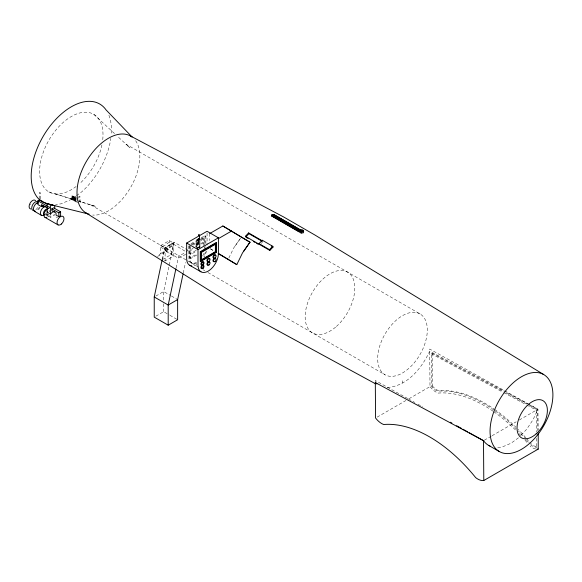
<?xml version="1.0" encoding="UTF-8"?>
<svg xmlns="http://www.w3.org/2000/svg" width="582" height="582" viewBox="0 0 582 582"><rect width="100%" height="100%" fill="white"/><g stroke="black" fill="none" stroke-linecap="round" stroke-linejoin="round"><path stroke-width="0.44" stroke-dasharray="2.91 2.18" d="M47.091 212.095L47.098 215.289L50.59 217.304L54.744 214.903L52.649 213.696M39.474 198.84C38.121 190.51 41.606 190.467 40.26 198.833M40.253 192.904L39.489 192.904M162.225 259.346L164.706 247.663L173.625 243.08L171.203 254.458A136.894 79.036 0 0 1 162.567 259.448L165.106 260.911L173.742 255.927L173.742 243.145L169.326 240.592L160.69 245.582L160.69 253.49L157.489 256.517L166.125 251.526L169.326 248.499L169.326 240.592M162.567 259.448L164.99 248.063L174.142 242.214L188.11 250.282L187.76 251.919M174.142 242.214L163.673 291.531L163.673 300.29M176.091 267.902L178.674 255.724L183.388 253.701L185.411 252.232M183.265 273.074L185.52 262.467M504.747 390.798L537.928 409.248L533.061 419.702L526.637 429.29L520.854 435.467M228.842 258.015L233.797 247.852L240.752 237.878L233.869 247.75M261.289 243.422L262.373 242.294M387.321 387.496C407.378 386.164 421.79 368.108 429.734 351.142L527.583 403.697M73.026 197.691L73.543 196.905L73.026 197.691L71.761 196.963L71.761 195.981L72.277 195.683L75.769 197.698L75.769 198.186L75.253 198.484L73.026 197.203M75.842 196.149L71.31 199.451L60.928 203.867L55.646 204.391M76.504 195.668L81.698 191.878A56.738 32.759 -60 0 0 110.82 138.37M78.003 198.186L79.996 196.738L79.996 201.379A1.404 0.815 -60 0 0 79.254 200.695M518.46 437.824L511.003 443.258L502.877 446.721A44.421 26.117 -60.9 0 1 496.832 447.507M186.087 251.744L188.11 250.282M185.651 254.145L182.864 256.16L178.157 258.175L164.277 249.714L168.984 247.706L173.705 244.287L185.272 251.329M50.132 207.607L48.386 208.611L48.386 206.821L50.132 205.817M71.761 195.981L75.253 197.996L75.769 197.698M47.098 215.289L48.481 214.489M76.504 199.364L74.518 200.514L74.518 197.116L76.606 197.756M160.69 245.582L165.106 248.136L173.742 243.145M160.69 253.49L169.326 248.499M191.034 243.691L195.698 240.999M201.132 237.856L205.017 235.615L205.89 236.117L205.89 243.145M191.129 244.644L195.792 241.952M200.448 239.26L205.89 236.117M192.206 244.549L196.083 242.308M200.739 239.624L203.838 237.827L204.711 238.329L204.711 244.782M193.078 245.051L195.407 243.705M200.834 240.57L204.711 238.329M194.534 247.234L189.877 249.925L190.75 250.427L193.85 248.638M195.305 246.79L199.961 244.098M200.739 243.654L203.838 241.857L204.711 242.367L200.834 244.6M196.083 250.369L189.877 253.956L190.75 254.458L196.956 250.871M189.877 245.888L189.877 257.986L196.862 253.956M189.877 257.986L190.75 258.488L196.956 254.909M155.809 296.071L163.673 291.531L170.65 295.561M155.809 316.222L163.673 311.683L169.1 314.818M493.878 410.012A133.089 76.839 60 0 0 446.067 391.097L437.213 390.98A14.033 8.097 60 0 1 431.866 386.892L431.269 353.703L432.142 353.201L503.059 391.286M377.121 417.134L405.894 400.525M409.001 398.728L429.989 386.608L429.705 349.069L503.961 390.362M432.142 353.201L432.368 385.975L431.32 386.259M484.282 440.225L491.281 436.18M492.059 435.736L516.161 421.819M519.268 420.022L537.928 409.248L538.219 430.243M526.892 405.057L536.451 410.194L537.324 409.692L537.586 430.658M530.588 444.815L530.995 445.121A14.033 8.097 60 0 0 536.342 447.216L536.888 447.209M78.599 196.309L79.996 196.738M77.173 200.703L96.015 206.537L79.625 201.452M48.903 191.936L76.315 200.434M55.465 193.966L76.169 200.383M528.383 404.126L537.928 409.248M506.245 393.003L528.558 404.985M529.358 405.414L537.324 409.692M431.269 353.703L502.986 392.224M503.779 392.646L526.092 404.636M407.669 398.503L375.281 380.49L375.303 381.872M408.462 398.939L414.777 402.453M417.941 404.214L422.678 406.847M420.044 313.931A35.102 20.268 -60 0 0 378.518 350.757A35.102 20.268 -60 0 0 408.913 368.304A35.102 20.268 -60 0 0 420.044 313.931L125.974 144.154L129.917 147.813L117.324 136.159M210.408 248.812L214.045 250.915M191.107 262.744L191.98 263.246M90.872 204.951L186.727 260.292M187.513 260.743L198.513 267.094M203.227 269.815L204.799 270.725M207.941 272.536L384.942 374.728M73.543 196.905L75.769 198.186M72.721 196.701L74.467 197.713A1.404 0.815 -60 0 1 74.023 199.888A1.404 0.815 -60 0 1 72.801 199.19A1.404 0.815 -60 0 1 74.467 197.713M75.34 198.215A1.404 0.815 -60 0 1 74.896 200.397A1.404 0.815 -60 0 1 73.674 199.691A1.404 0.815 -60 0 1 75.34 198.215L76.213 198.717M79.705 200.732L80.578 201.241M73.543 197.4L72.277 196.665L71.761 196.963A1.404 0.815 -60 0 0 71.2 199.051A1.404 0.815 -60 0 0 72.83 198.113A1.404 0.815 -60 0 0 72.277 196.665L72.277 195.683M72.495 197.087A0.96 0.553 -60 0 1 72.197 198.578A0.96 0.553 -60 0 1 71.36 198.098A0.96 0.553 -60 0 1 72.495 197.087L75.114 198.6A0.96 0.553 -60 0 1 74.809 200.092A0.96 0.553 -60 0 1 73.979 199.611A0.96 0.553 -60 0 1 75.114 198.6M166.125 251.526L173.742 255.927M71.535 198.753L74.154 200.266M78.003 202.529L74.518 200.514A1.404 0.815 -60 0 1 75.253 198.979A1.404 0.815 -60 0 1 76.373 198.862M71.317 199.139L73.063 200.15M73.936 200.652L76.926 202.376M47.804 206.261L49.361 207.156M48.386 206.821L49.783 207.629M56.025 216.933L57.443 217.755M171.428 296.005L177.634 299.592M169.879 315.269L177.634 319.751M210.444 248.863L214.278 251.191M93.724 114.312L114.785 133.802M432.368 385.975L432.739 386.39A14.033 8.097 60 0 0 438.086 390.478L446.94 390.587A133.089 76.839 60 0 1 494.002 408.986M525.83 437.78L523.014 434.507A133.089 76.839 60 0 0 518.184 429.436M526.39 438.428L531.868 444.619A14.033 8.097 60 0 0 536.655 446.663M526.077 439.592L522.141 435.016A133.089 76.839 60 0 0 518.526 431.189M526.645 440.239L528.332 442.204M536.451 410.194L536.713 432.055M536.713 438.304L536.713 447.223M402.78 380.781L402.78 383.08M209.68 233.586L209.68 240.555M207.061 233.004L207.061 245.146M205.017 235.615L205.017 244.396M205.017 245.277L205.017 247.91M204.711 247.205L204.711 249.62M203.838 237.827L203.838 245.888M190.75 246.397L190.75 258.488M189.572 245.539L189.87 260.249A11.509 6.649 -60 0 0 197.022 263.049M188.699 245.917L188.997 259.747A11.509 6.649 -60 0 0 196.862 262.176M165.106 248.136L165.106 260.911M163.673 303.797L163.673 311.683M75.253 197.996L75.253 198.484M50.59 215.704L50.59 217.304M135.635 140.706A44.436 25.652 -60 0 1 130.644 187.382A44.436 25.652 -60 0 1 92.713 215.042M39.256 207.243A3.754 2.168 -60 0 1 35.626 210.458M49.172 215.566A4.94 2.852 -60 0 1 47.426 217.115M47.426 209.047A4.94 2.852 -60 0 1 49.172 208.582M47.309 213.921A3.048 1.761 -60 0 0 47.091 214.649L45.345 213.638A3.048 1.761 -60 0 0 46.116 215.813A3.048 1.761 -60 0 0 48.51 214.613M49.172 211.601A3.048 1.761 -60 0 1 49.732 211.361M79.378 201.75A1.404 0.815 -60 0 1 80.789 201.488A1.404 0.815 -60 0 1 80.127 203.416M37.677 207.454A4.94 2.852 -60 0 1 35.211 210.058M39.976 207.301A4.94 2.852 -60 0 1 36.957 211.062M46.764 213.609A3.048 1.761 -60 0 1 45.127 214.802M48.953 210.437A3.048 1.761 -60 0 1 49.514 211.237M492.983 411.139A130.957 75.609 60 0 0 438.086 393.09A16.158 9.334 60 0 1 429.989 386.608M493.718 411.656A130.957 75.609 60 0 1 515.572 430.054M519.166 433.728A130.957 75.609 60 0 1 520.941 435.62M525.022 440.152A130.957 75.609 60 0 1 527.314 442.822M535.673 448.998A16.158 9.334 60 0 1 530.122 446.227M108.907 115.236A56.738 32.759 -60 0 1 111.213 134.922M76.133 186.509A44.821 25.877 -60 0 1 39.663 173.261A44.821 25.877 -60 0 1 72.925 115.643A44.821 25.877 -60 0 1 102.636 140.611M101.923 144.925A44.821 25.877 -60 0 1 79.516 183.737M206.523 250.98A14.426 8.33 -60 0 1 204.071 256.938M196.862 264.555A14.426 8.33 -60 0 1 194.221 265.676M205.439 251.846A11.509 6.649 -60 0 1 203.489 256.604M203.911 253.403A11.509 6.649 -60 0 1 202.616 256.095M30.497 204.784A2.554 1.477 -60 0 1 30.679 204.173M495.26 410.994A133.089 76.839 60 0 1 516.081 428.708M494.751 409.51A133.089 76.839 60 0 1 515.725 426.992M169.326 242.148L165.004 245.284L160.69 247.124L165.106 249.816L169.427 247.976L173.742 244.84L169.326 242.148M73.936 199.59A0.96 0.553 -60 0 0 74.241 198.098A0.96 0.553 -60 0 0 73.106 199.102A0.96 0.553 -60 0 0 73.936 199.59M336.411 326.444A35.102 20.268 -60 0 0 347.534 272.07A35.102 20.268 -60 0 0 306.008 308.889A35.102 20.268 -60 0 0 336.411 326.444M72.896 198.979A0.96 0.553 -60 0 0 73.194 197.494A0.96 0.553 -60 0 0 72.059 198.498A0.96 0.553 -60 0 0 72.896 198.979"/><path stroke-width="0.87" d="M54.744 211.71L54.41 211.608A4.94 2.852 -60 0 0 50.918 213.623L50.59 214.103L47.091 212.095L47.098 203.547L54.744 205.664L54.744 208.254M183.075 273.955L177.634 299.592L177.634 319.751L168.198 325.192L154.237 317.132L154.237 296.973L162.043 260.219M175.902 268.782L168.198 305.041L168.198 325.192M197.4 244.171C194.497 237.521 200.739 238.787 197.524 244.178M196.862 243.916C197.778 242.643 198.848 244.826 197.058 244.185C194.73 242.912 197.793 251.22 197.851 247.619M197.065 243.916L197.982 243.916M197.982 239.886L197.065 239.886M199.473 235.026L198.433 235.026L199.473 235.026L199.459 239.137L198.695 239.318L198.695 238.795M271.823 214.809L301.491 231.942L303.68 231.694L303.353 232.822L301.163 233.062L271.496 215.937L271.823 214.809L274.013 214.569L301.796 230.581L303.331 230.407L303.004 231.527L301.469 231.701L272.5 214.976L274.035 214.802L300.29 229.963M273.707 215.929L274.035 214.802M300.297 231.025L300.625 229.905L302.16 229.73L303.331 230.407M301.469 231.701L301.796 230.581M301.163 233.062L301.491 231.942M218.112 253.519L236.809 264.621L242.519 252.894L249.969 242.214L222.848 225.983L209.68 233.586M47.091 212.095L47.426 211.608M243.436 251.584L249.947 242.199M248.616 232.924L248.943 233.673L245.706 237.049L245.378 236.299L248.616 232.924L261.805 240.541M259.346 244.367L259.019 243.618L262.256 240.242L272.732 246.288L273.06 247.03L269.822 250.413L245.378 236.299M269.822 250.413L269.495 249.663L272.732 246.288M47.142 204.086L39.663 199.764L37.917 200.775L37.917 204.588L41.409 206.603L43.155 205.635M58.862 216.679L60.608 215.718L60.608 211.863L53.624 207.832L51.878 208.836L51.878 210.626L56.025 213.019L56.025 215.042L58.862 216.679L58.862 212.867L51.878 208.836M58.862 212.867L60.608 211.863M191.762 265.923A14.426 8.33 -60 0 1 186.655 258.663L186.655 243.05L207.061 231.272L218.41 237.82L218.41 253.432A14.426 8.33 -60 0 1 208.203 271.103A14.426 8.33 -60 0 1 198.004 265.217L198.004 249.598L218.41 237.82M218.41 238.627L231.571 231.025M200.288 251.722L216.126 242.578L216.526 242.81L216.526 252.348L200.681 261.493L200.288 261.26L200.288 251.722L200.681 251.955L216.526 242.81M203.293 250.842L210.851 246.47M212.365 245.597L213.878 244.724M201.023 252.152L201.423 252.377L215.791 244.084L215.791 251.919L201.423 260.219L201.023 259.987L215.391 251.693L215.791 251.919M200.288 261.26L201.794 260.394M203.3 259.521L210.844 255.163M212.357 254.298L213.863 253.425M177.634 299.592L168.198 305.041L154.237 296.973M490.139 446.139A44.421 26.117 -60.9 0 1 483.504 440.676L375.31 382.556L375.572 418.029A16.158 9.334 60 0 0 383.662 424.511A130.957 75.609 60 0 1 475.698 477.647A16.158 9.334 60 0 0 483.795 480.514L538.219 449.093L538.219 432.935M35.211 211.535A4.94 2.852 -60 0 1 33.581 207.941A4.94 2.852 -60 0 1 36.957 203.002L37.859 202.616M43.941 215.1A4.94 2.852 -60 0 1 40.449 213.085A4.94 2.852 -60 0 1 43.941 207.032L44.843 206.654A4.94 2.852 -60 0 1 45.68 206.566M271.496 215.937L273.685 215.689M54.744 205.664L51.252 204.828L89.184 214.176M50.423 204.573L42.944 202.26A56.738 32.759 -60 0 1 46.887 130.47A56.738 32.759 -60 0 1 106.055 109.903L131.859 136.77M130.644 136.072L283.674 216.984L315.088 235.121L543.697 374.546A44.436 25.652 -60 0 1 529.613 443.375A44.436 25.652 -60 0 1 491.128 421.157A44.436 25.652 -60 0 1 543.697 374.546M375.47 383.778L263.544 322.857L232.123 304.721L86.209 213.034M450.33 422.219L451.908 423.099M456.644 425.733L461.388 428.374M462.966 429.247L467.71 431.888M469.288 432.761L483.504 440.669L483.795 480.514M272.172 216.097L299.199 231.701M271.561 246.171L273.06 247.03M248.943 233.673L262.133 241.283M259.019 243.618L269.495 249.663M246.484 237.492L248.034 238.394M253.468 241.53L255.018 242.425M256.567 243.32L258.124 244.214M249.969 242.214L222.848 225.983M216.126 252.115L216.526 252.348M186.655 243.05L198.004 249.598M189.645 265.268L200.994 271.816M488.785 445.463L499.261 451.508M37.917 200.775L47.644 206.392M47.615 208.167L41.409 204.58L41.409 206.603M43.097 205.642L44.843 206.654M36.957 203.002L38.121 203.678M42.195 206.028L43.941 207.032M34.483 211.31L41.468 215.34M44.959 217.355L58.054 224.914M218.41 253.432L236.809 264.621M376.903 383.974L375.31 382.556M262.256 240.242L262.584 240.984M215.391 243.851L215.391 251.693M201.423 252.377L201.423 260.219M200.681 251.955L200.681 261.493M199.742 239.057L199.742 247.117M198.164 239.057L198.164 244.433M50.59 204.377L50.59 214.103M87.7 213.79A44.436 25.652 -60 0 1 86.209 161.723A44.436 25.652 -60 0 1 132.041 136.988M46.524 217.493A4.94 2.852 -60 0 1 43.97 214.554A4.94 2.852 -60 0 1 47.426 209.047M34.309 210.444A4.94 2.852 -60 0 1 32.439 205.17A4.94 2.852 -60 0 1 38.23 202.267M30.846 209.011A4.94 2.852 -60 0 1 30.126 203.089A4.94 2.852 -60 0 1 35.611 200.754M44.603 214.853A3.048 1.761 -60 0 1 44.159 211.193A3.048 1.761 -60 0 1 47.549 209.753M538.219 449.093A16.158 9.334 60 0 1 536.982 449.159M202.507 264.534A1.797 1.033 -60 0 1 200.914 264.163A1.797 1.033 -60 0 1 202.289 261.784A1.797 1.033 -60 0 1 203.402 262.977M203.074 263.828A1.797 1.033 -60 0 1 202.812 264.213M208.203 261.289A1.797 1.033 -60 0 1 206.937 260.561A1.797 1.033 -60 0 1 208.203 258.357A1.797 1.033 -60 0 1 209.476 259.092M213.907 257.95A1.797 1.033 -60 0 1 213.339 255.825A1.797 1.033 -60 0 1 215.464 255.258M208.203 264.81A1.797 1.033 -60 0 1 206.937 264.075A1.797 1.033 -60 0 1 208.203 261.878A1.797 1.033 -60 0 1 209.476 262.613M201.539 268.462A1.797 1.033 -60 0 1 201.023 266.869A1.797 1.033 -60 0 1 202.609 265.196A1.797 1.033 -60 0 1 203.402 266.498M203.074 267.342A1.797 1.033 -60 0 1 202.812 267.727M202.507 268.047A1.797 1.033 -60 0 1 202.172 268.287M213.907 261.464A1.797 1.033 -60 0 1 213.339 259.346A1.797 1.033 -60 0 1 215.464 258.772M199.35 246.724A0.793 0.458 0 0 1 199.67 247.314A0.793 0.458 0 0 1 198.68 247.546A0.793 0.458 0 0 1 198.193 247.001M199.35 238.664A0.793 0.458 0 0 1 199.51 239.377A0.793 0.458 0 0 1 198.266 239.282A0.793 0.458 0 0 1 198.746 238.613M39.489 200.492L40.26 200.55L39.489 200.492M61.423 224.012A4.94 2.852 -60 0 0 62.987 216.366A4.94 2.852 -60 0 0 57.145 221.546A4.94 2.852 -60 0 0 61.423 224.012M536.138 433.881A21.461 12.389 -60 0 0 542.941 400.642A21.461 12.389 -60 0 0 517.551 423.15A21.461 12.389 -60 0 0 536.138 433.881M203.06 264.854A1.797 1.033 -60 0 0 203.635 262.075A1.797 1.033 -60 0 0 201.51 263.959A1.797 1.033 -60 0 0 203.06 264.854M209.091 261.376A1.797 1.033 -60 0 0 209.666 258.597A1.797 1.033 -60 0 0 207.541 260.474A1.797 1.033 -60 0 0 209.091 261.376M215.122 257.891A1.797 1.033 -60 0 0 215.689 255.112A1.797 1.033 -60 0 0 213.565 256.997A1.797 1.033 -60 0 0 215.122 257.891M209.091 264.89A1.797 1.033 -60 0 0 209.666 262.111A1.797 1.033 -60 0 0 207.541 263.995A1.797 1.033 -60 0 0 209.091 264.89M215.122 261.413A1.797 1.033 -60 0 0 215.689 258.626A1.797 1.033 -60 0 0 213.565 260.51A1.797 1.033 -60 0 0 215.122 261.413M203.06 268.375A1.797 1.033 -60 0 0 203.635 265.588A1.797 1.033 -60 0 0 201.51 267.473A1.797 1.033 -60 0 0 203.06 268.375"/></g></svg>
